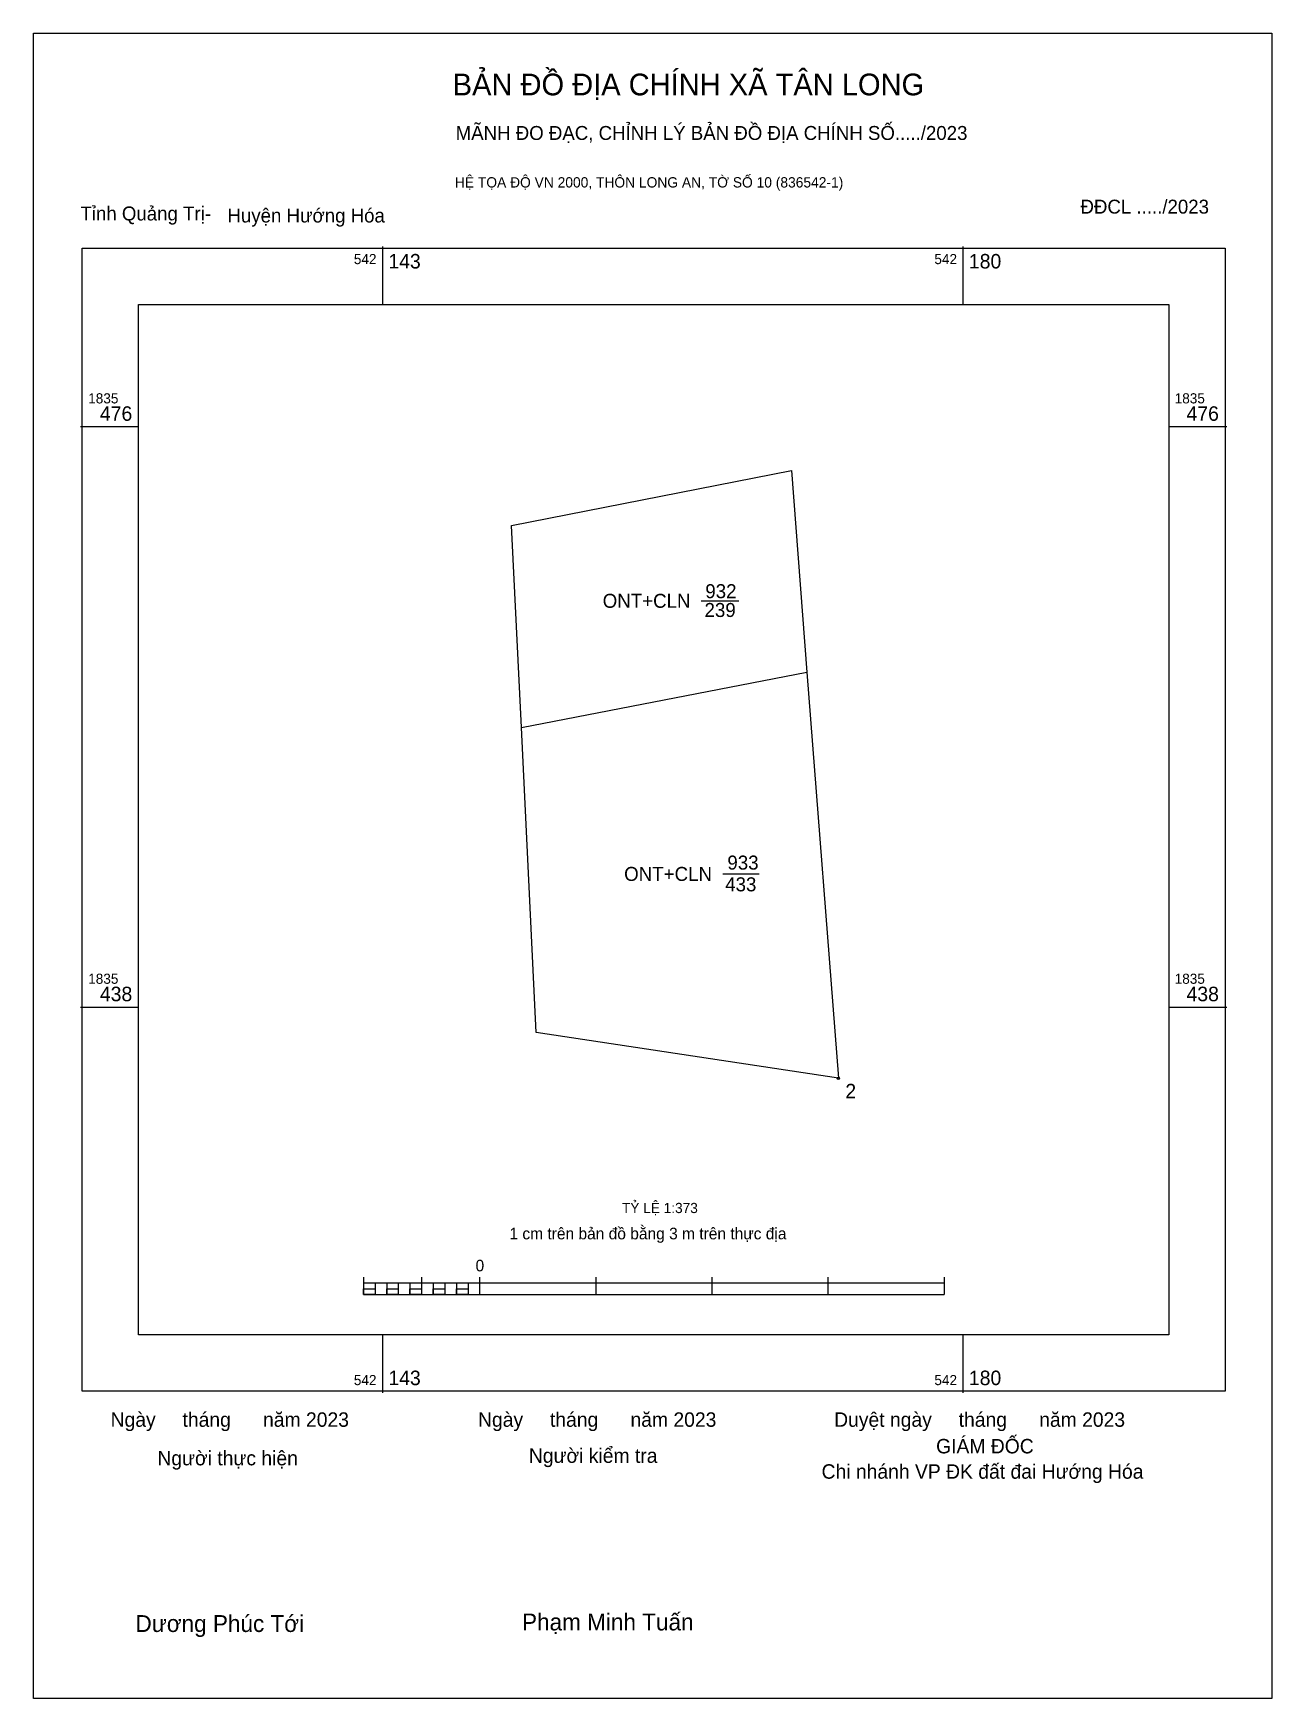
# Model space of a CAD drawing. Extents: x 542121 to 542201, y 1835403 to 1835510.
import ezdxf

# ---------------------------------------------------------------- set-up
doc = ezdxf.new("R2010")
doc.units = 0
for name, color, linetype in [('Level 10', 7, 'Continuous'), ('Level 11', 7, 'Continuous'), ('Level 13', 7, 'Continuous'), ('Level 15', 7, 'Continuous'), ('Level 6', 7, 'Continuous'), ('Level 62', 7, 'Continuous'), ('Level 63', 7, 'Continuous'), ('Level 9', 7, 'Continuous')]:
    doc.layers.add(name, color=color, linetype=linetype)

msp = doc.modelspace()

# ---------------------------------------------------------------- linework, layer by layer
at = {"layer": 'Level 10'}
for p, q in [((542152.53, 1835465.2), (542170.9, 1835468.76)), ((542170.9, 1835468.76), (542172.92, 1835442.62)), ((542153.47, 1835445.56), (542152.53, 1835465.2)), ((542172.92, 1835442.62), (542153.47, 1835445.56))]:
    msp.add_line(p, q, dxfattribs=at)
msp.add_lwpolyline([(542153.47, 1835445.56), (542152.53, 1835465.2), (542151.9, 1835478.18), (542169.91, 1835481.72), (542170.9, 1835468.76), (542172.92, 1835442.62)], dxfattribs=at)
msp.add_lwpolyline([(542153.47, 1835445.56), (542152.53, 1835465.2), (542151.9, 1835478.18), (542169.91, 1835481.72), (542170.9, 1835468.76), (542172.92, 1835442.62)], dxfattribs=at)
at = {"layer": 'Level 11'}
msp.add_circle((542172.92, 1835442.62), 0.0747, dxfattribs=at)
msp.add_circle((542172.92, 1835442.62), 0.0747, dxfattribs=at)
at = {"layer": 'Level 15'}
msp.add_lwpolyline([(542121.13, 1835509.85), (542200.8, 1835509.85), (542200.8, 1835402.71), (542121.13, 1835402.71)], close=True, dxfattribs=at)
at = {"layer": 'Level 62'}
msp.add_lwpolyline([(542127.9, 1835492.41), (542194.19, 1835492.41), (542194.19, 1835426.12), (542127.9, 1835426.12)], close=True, dxfattribs=at)
at = {"layer": 'Level 63'}
for p, q in [((542143.6, 1835496.14), (542143.6, 1835492.41)), ((542180.94, 1835496.14), (542180.94, 1835492.41)), ((542124.17, 1835484.55), (542127.9, 1835484.55)), ((542194.19, 1835484.55), (542197.92, 1835484.55)), ((542124.17, 1835447.2), (542127.9, 1835447.2)), ((542194.19, 1835447.2), (542197.92, 1835447.2)), ((542142.37, 1835429.83), (542142.37, 1835428.71)), ((542142.37, 1835429.46), (542179.72, 1835429.46)), ((542143.12, 1835429.46), (542143.12, 1835428.71)), ((542143.87, 1835429.46), (542143.87, 1835428.71)), ((542144.61, 1835429.46), (542144.61, 1835428.71)), ((542145.36, 1835429.46), (542145.36, 1835428.71)), ((542146.11, 1835429.83), (542146.11, 1835428.71)), ((542146.11, 1835429.46), (542146.11, 1835428.71)), ((542146.85, 1835429.46), (542146.85, 1835428.71)), ((542147.6, 1835429.46), (542147.6, 1835428.71)), ((542148.35, 1835429.46), (542148.35, 1835428.71)), ((542149.1, 1835429.46), (542149.1, 1835428.71)), ((542149.84, 1835429.83), (542149.84, 1835428.71)), ((542149.84, 1835429.46), (542149.84, 1835428.71)), ((542157.31, 1835429.83), (542157.31, 1835428.71)), ((542164.78, 1835429.83), (542164.78, 1835428.71)), ((542172.25, 1835429.83), (542172.25, 1835428.71)), ((542179.72, 1835429.83), (542179.72, 1835428.71)), ((542142.37, 1835428.71), (542179.72, 1835428.71)), ((542143.6, 1835426.12), (542143.6, 1835422.39)), ((542180.94, 1835426.12), (542180.94, 1835422.39))]:
    msp.add_line(p, q, dxfattribs=at)
for points in [[(542124.28, 1835496.03), (542197.81, 1835496.03), (542197.81, 1835422.5), (542124.28, 1835422.5)], [(542142.37, 1835429.08), (542143.12, 1835429.08), (542143.12, 1835428.71), (542142.37, 1835428.71)], [(542142.37, 1835429.08), (542143.12, 1835429.08), (542143.12, 1835428.71), (542142.37, 1835428.71)], [(542143.87, 1835429.08), (542144.61, 1835429.08), (542144.61, 1835428.71), (542143.87, 1835428.71)], [(542145.36, 1835429.08), (542146.11, 1835429.08), (542146.11, 1835428.71), (542145.36, 1835428.71)], [(542146.85, 1835429.08), (542147.6, 1835429.08), (542147.6, 1835428.71), (542146.85, 1835428.71)], [(542148.35, 1835429.08), (542149.1, 1835429.08), (542149.1, 1835428.71), (542148.35, 1835428.71)]]:
    msp.add_lwpolyline(points, close=True, dxfattribs=at)
at = {"layer": 'Level 9'}
for p, q in [((542164.1, 1835473.34), (542166.51, 1835473.34)), ((542165.48, 1835455.77), (542167.82, 1835455.77))]:
    msp.add_line(p, q, dxfattribs=at)

# ---------------------------------------------------------------- texts
at = {"layer": 'Level 13'}
for s, p in [('932', (542164.36, 1835473.51)), ('ONT+CLN', (542157.76, 1835472.89)), ('239', (542164.31, 1835472.3)), ('ONT+CLN', (542159.14, 1835455.32)), ('933', (542165.78, 1835456.05)), ('433', (542165.64, 1835454.65))]:
    msp.add_text(s, height=0.9, dxfattribs=at).set_placement(p)
at = {"layer": 'Level 6'}
msp.add_text('TỶ LỆ 1:373', height=0.6565, dxfattribs=at).set_placement((542159, 1835433.95))
at = {"layer": 'Level 63'}
for s, height, p in [('BẢN ĐỒ ĐỊA CHÍNH XÃ TÂN LONG', 1.398, (542148.11, 1835505.86)), ('MÃNH ĐO ĐẠC, CHỈNH LÝ BẢN ĐỒ ĐỊA CHÍNH SỐ...../2023', 0.897, (542148.3, 1835502.99)), ('HỆ TỌA ĐỘ VN 2000, THÔN LONG AN, TỜ SỐ 10 (836542-1)', 0.664, (542148.25, 1835499.93)), ('542', 0.653, (542141.75, 1835495)), ('143', 0.934, (542143.97, 1835494.72)), ('542', 0.653, (542179.1, 1835495)), ('180', 0.934, (542181.32, 1835494.72)), ('1835', 0.653, (542124.66, 1835486.04)), ('1835', 0.653, (542194.56, 1835486.04)), ('476', 0.934, (542125.41, 1835484.92)), ('476', 0.934, (542195.32, 1835484.92)), ('1835', 0.653, (542124.66, 1835448.7)), ('1835', 0.653, (542194.56, 1835448.7)), ('438', 0.934, (542125.41, 1835447.58)), ('438', 0.934, (542195.32, 1835447.58)), ('1 cm trên bản đồ bằng 3 m trên thực địa', 0.7469, (542151.76, 1835432.26)), ('0', 0.747, (542149.58, 1835430.2)), ('542', 0.653, (542141.75, 1835422.88)), ('143', 0.934, (542143.97, 1835422.88)), ('542', 0.653, (542179.1, 1835422.88)), ('180', 0.934, (542181.32, 1835422.88)), ('Ngày     tháng      năm 2023', 0.9292, (542126.1, 1835420.2)), ('Ngày     tháng      năm 2023', 0.9292, (542149.74, 1835420.2)), ('Duyệt ngày     tháng      năm 2023', 0.9292, (542172.65, 1835420.2)), ('Người thực hiện', 0.9292, (542129.11, 1835417.72)), ('Người kiểm tra', 0.9292, (542153.01, 1835417.88)), ('GIÁM ĐỐC', 0.929, (542179.21, 1835418.49)), ('Chi nhánh VP ĐK đất đai Hướng Hóa', 0.9292, (542171.84, 1835416.86)), ('Dương Phúc Tới', 1.0838, (542127.7, 1835407)), ('Phạm Minh Tuấn', 1.0838, (542152.57, 1835407.1))]:
    msp.add_text(s, height=height, dxfattribs=at).set_placement(p)
at = {"layer": 'Level 9'}
for s, height, p in [('ĐĐCL ...../2023', 0.897, (542188.5, 1835498.25)), ('Tỉnh Quảng Trị-', 0.897, (542124.16, 1835497.81)), ('Huyện Hướng Hóa', 0.897, (542133.62, 1835497.68)), ('2', 0.934, (542173.37, 1835441.33))]:
    msp.add_text(s, height=height, dxfattribs=at).set_placement(p)

doc.saveas('drawing.dxf')
